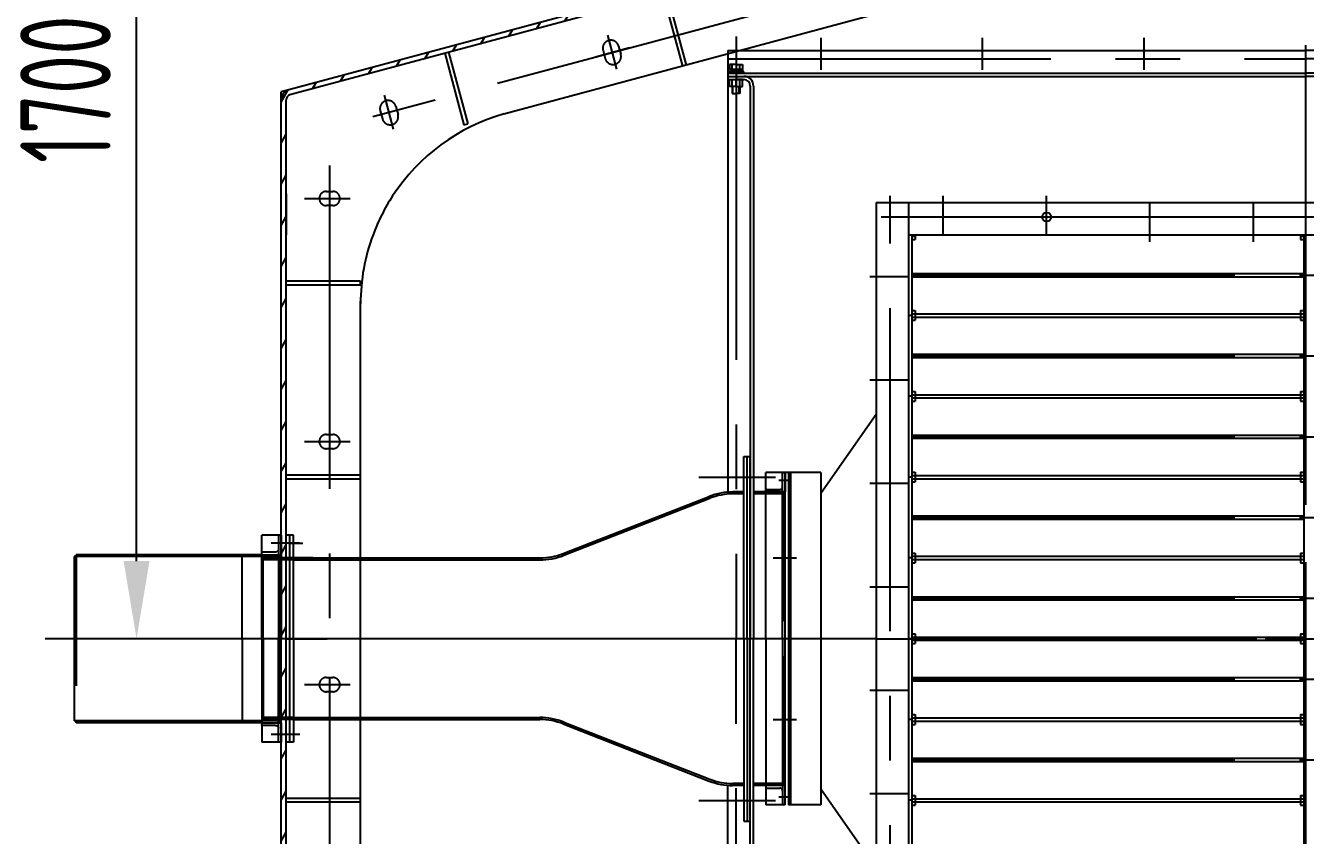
# Model space of a CAD drawing. Header units: millimetres. Extents: x 0 to 16800, y -458 to 11880.
# Drawn here: x 2975 to 4955, y 4010 to 5262 of the extents above; entities that cross this region are included whole.
import ezdxf

# ---------------------------------------------------------------- set-up
doc = ezdxf.new("R2010")
doc.units = ezdxf.units.MM
doc.header["$LTSCALE"] = 400
doc.linetypes.add('F', pattern=[0.75, 0.5, -0.25])
doc.linetypes.add('G', pattern=[2, 1.25, -0.25, 0.25, -0.25])
for name, color, linetype in [('01', 7, 'Continuous'), ('02', 1, 'Continuous'), ('04', 2, 'F'), ('05', 4, 'G'), ('08', 1, 'Continuous')]:
    doc.layers.add(name, color=color, linetype=linetype)
doc.styles.get("Standard").update_dxf_attribs({"font": 'isocp', "width": 0.707, "bigfont": 'intecad.shx'})
doc.dimstyles.new('INTE', dxfattribs={"dimscale": 40, "dimtxt": 3.5, "dimasz": 3, "dimexe": 3, "dimexo": 0, "dimgap": 1, "dimtad": 1, "dimdec": 3, "dimdsep": 46, "dimtxsty": 'Standard', "dimcen": 0, "dimclrd": 1, "dimclre": 1, "dimclrt": 3, "dimaunit": 1, "dimadec": 0, "dimazin": 0, "dimtfac": 1, "dimtmove": 0, "dimatfit": 0, "dimfxl": 1, "dimarcsym": 0})
pattern_1 = [(60, (-18123.424, 6841.61), (-27.496307, 15.875), [])]

# ---------------------------------------------------------------- blocks, each defined once
blk = doc.blocks.new('ewrwer')
at = {"layer": '05'}
for p, q in [((3723.5, 2228.4), (3723.5, 3701.9)), ((3805.5, 3641.9), (3805.5, 3701.9)), ((3965.5, 3641.9), (3965.5, 3701.9)), ((4125.5, 3630.9), (4125.5, 3690.9)), ((4285.5, 3630.9), (4285.5, 3690.9)), ((3709.6, 3669.4), (4179.1, 3669.4)), ((4179.1, 3669.4), (5076.1, 3669.4)), ((3752, 3576.9), (3692, 3576.9)), ((3752, 3416.9), (3692, 3416.9)), ((3752, 3256.9), (3692, 3256.9)), ((3752, 3096.9), (3692, 3096.9)), ((3752, 3096.9), (3692, 3096.9)), ((3752, 2936.9), (3692, 2936.9)), ((3752, 2776.9), (3692, 2776.9))]:
    blk.add_line(p, q, dxfattribs=at)
blk = doc.blocks.new('*D16')
at = {"layer": '08', "color": 1, "lineweight": -2}
for p, q in [((6564, 6014), (3026.4, 6014)), ((3146.4, 4434), (3146.4, 5894)), ((3268.9, 4314), (3026.4, 4314))]:
    blk.add_line(p, q, dxfattribs=at)
at = {"layer": '08', "color": 1}
for points in [[(3126.4, 5894), (3166.4, 5894), (3146.4, 6014)], [(3126.4, 4434), (3166.4, 4434), (3146.4, 4314)]]:
    blk.add_solid(points, dxfattribs=at)
at = {"layer": 'DEFPOINTS', "color": 0}
for p in [(3146.4, 6014), (6564, 6014), (3268.9, 4314)]:
    blk.add_point(p, dxfattribs=at)
at = {"layer": '08', "color": 3, "insert": (3036.4, 5164), "char_height": 140, "attachment_point": 5, "rotation": 90}
blk.add_mtext('1700', dxfattribs=at)
blk = doc.blocks.new('*D18')
at = {"layer": '08', "color": 1, "lineweight": -2}
for p, q in [((4647.8, 6014), (2622.4, 6014)), ((2742.4, 5894), (2742.4, 2371)), ((3370.1, 2251), (2622.4, 2251))]:
    blk.add_line(p, q, dxfattribs=at)
at = {"layer": '08', "color": 1}
for points in [[(2722.4, 5894), (2762.4, 5894), (2742.4, 6014)], [(2722.4, 2371), (2762.4, 2371), (2742.4, 2251)]]:
    blk.add_solid(points, dxfattribs=at)
at = {"layer": 'DEFPOINTS', "color": 0}
for p in [(4647.8, 6014), (2742.4, 2251), (3370.1, 2251)]:
    blk.add_point(p, dxfattribs=at)
at = {"layer": '08', "color": 3, "insert": (2632.4, 4132.5), "char_height": 140, "attachment_point": 5, "rotation": 90}
blk.add_mtext('3763', dxfattribs=at)
blk = doc.blocks.new('qweqwe')
at = {"layer": '01'}
for p, q in [((29126.4, 2038.3), (29126.4, 688.3)), ((29126.4, 2038.3), (30454.4, 2038.3)), ((29126.4, 2038.3), (29126.4, 688.3)), ((29176.4, 2038.3), (29176.4, 688.3)), ((29176.4, 1988.3), (30404.4, 1988.3)), ((29181.4, 1988.3), (29181.4, 738.3)), ((29181.4, 1985.8), (29186.4, 1985.8)), ((29181.4, 1980.8), (29186.4, 1980.8)), ((29186.4, 1988.3), (29186.4, 1980.8)), ((29186.4, 1988.3), (29186.4, 1980.8)), ((29782.9, 1988.3), (29787.9, 1988.3)), ((29782.9, 1988.3), (29782.9, 1980.8)), ((29782.9, 1988.3), (29782.9, 1980.8)), ((29782.9, 1988.3), (29787.9, 1988.3)), ((29782.9, 1985.8), (29787.9, 1985.8)), ((29782.9, 1980.8), (29787.9, 1980.8)), ((29787.9, 1988.3), (29787.9, 738.3)), ((29787.9, 1988.3), (29787.9, 1980.8)), ((29787.9, 1988.3), (29787.9, 1980.8)), ((29181.4, 1928.3), (29787.9, 1928.3)), ((29181.4, 1923.3), (29787.9, 1923.3)), ((29181.4, 1863.3), (29176.4, 1863.3)), ((29181.4, 1870.8), (29186.4, 1870.8)), ((29181.4, 1870.8), (29186.4, 1870.8)), ((29181.4, 1865.8), (29787.9, 1865.8)), ((29186.4, 1870.8), (29186.4, 1855.8)), ((29186.4, 1870.8), (29186.4, 1855.8)), ((29782.9, 1870.8), (29787.9, 1870.8)), ((29782.9, 1870.8), (29787.9, 1870.8)), ((29782.9, 1870.8), (29782.9, 1855.8)), ((29782.9, 1870.8), (29782.9, 1855.8)), ((29782.9, 1870.8), (29787.9, 1870.8)), ((29782.9, 1870.8), (29787.9, 1870.8)), ((29782.9, 1870.8), (29787.9, 1870.8)), ((29782.9, 1870.8), (29787.9, 1870.8)), ((29782.9, 1870.8), (29782.9, 1855.8)), ((29782.9, 1870.8), (29782.9, 1855.8)), ((29782.9, 1870.8), (29787.9, 1870.8)), ((29782.9, 1870.8), (29787.9, 1870.8)), ((29787.9, 1870.8), (29787.9, 1855.8)), ((29787.9, 1870.8), (29787.9, 1855.8)), ((29787.9, 1870.8), (29787.9, 1855.8)), ((29787.9, 1870.8), (29787.9, 1855.8)), ((29787.9, 1870.8), (29787.9, 1855.8)), ((29787.9, 1870.8), (29787.9, 1855.8)), ((29787.9, 1870.8), (29787.9, 1855.8)), ((29787.9, 1870.8), (29787.9, 1855.8)), ((29181.4, 1860.8), (29787.9, 1860.8)), ((29181.4, 1855.8), (29186.4, 1855.8)), ((29181.4, 1855.8), (29186.4, 1855.8)), ((29782.9, 1855.8), (29787.9, 1855.8)), ((29782.9, 1855.8), (29787.9, 1855.8)), ((29782.9, 1855.8), (29787.9, 1855.8)), ((29782.9, 1855.8), (29787.9, 1855.8)), ((29782.9, 1855.8), (29787.9, 1855.8)), ((29782.9, 1855.8), (29787.9, 1855.8)), ((29782.9, 1855.8), (29787.9, 1855.8)), ((29782.9, 1855.8), (29787.9, 1855.8)), ((29181.4, 1803.3), (29787.9, 1803.3)), ((29181.4, 1798.3), (29787.9, 1798.3)), ((29181.4, 1745.8), (29186.4, 1745.8)), ((29186.4, 1745.8), (29186.4, 1730.8)), ((29782.9, 1745.8), (29787.9, 1745.8)), ((29782.9, 1745.8), (29787.9, 1745.8)), ((29782.9, 1745.8), (29782.9, 1730.8)), ((29782.9, 1745.8), (29782.9, 1730.8)), ((29782.9, 1745.8), (29787.9, 1745.8)), ((29782.9, 1745.8), (29787.9, 1745.8)), ((29782.9, 1745.8), (29787.9, 1745.8)), ((29782.9, 1745.8), (29787.9, 1745.8)), ((29782.9, 1745.8), (29782.9, 1730.8)), ((29782.9, 1745.8), (29782.9, 1730.8)), ((29782.9, 1745.8), (29787.9, 1745.8)), ((29782.9, 1745.8), (29787.9, 1745.8)), ((29787.9, 1745.8), (29787.9, 1730.8)), ((29787.9, 1745.8), (29787.9, 1730.8)), ((29787.9, 1745.8), (29787.9, 1730.8)), ((29787.9, 1745.8), (29787.9, 1730.8)), ((29787.9, 1745.8), (29787.9, 1730.8)), ((29787.9, 1745.8), (29787.9, 1730.8)), ((29787.9, 1745.8), (29787.9, 1730.8)), ((29787.9, 1745.8), (29787.9, 1730.8)), ((29181.4, 1738.3), (29176.4, 1738.3)), ((29181.4, 1740.8), (29787.9, 1740.8)), ((29181.4, 1735.8), (29787.9, 1735.8)), ((29181.4, 1730.8), (29186.4, 1730.8)), ((29782.9, 1730.8), (29787.9, 1730.8)), ((29782.9, 1730.8), (29787.9, 1730.8)), ((29782.9, 1730.8), (29787.9, 1730.8)), ((29782.9, 1730.8), (29787.9, 1730.8)), ((29782.9, 1730.8), (29787.9, 1730.8)), ((29782.9, 1730.8), (29787.9, 1730.8)), ((29782.9, 1730.8), (29787.9, 1730.8)), ((29782.9, 1730.8), (29787.9, 1730.8)), ((29040.4, 1588.5), (29126.4, 1710.5)), ((29181.4, 1678.3), (29787.9, 1678.3)), ((29181.4, 1673.3), (29787.9, 1673.3)), ((28990.4, 1620.3), (28990.4, 1106.3)), ((29040.4, 1620.3), (28990.4, 1620.3)), ((28993.4, 1620.3), (28993.4, 1106.3)), ((29040.4, 1620.3), (29040.4, 1106.3)), ((29181.4, 1613.3), (29176.4, 1613.3)), ((29181.4, 1620.8), (29186.4, 1620.8)), ((29181.4, 1615.8), (29787.9, 1615.8)), ((29181.4, 1610.8), (29787.9, 1610.8)), ((29181.4, 1605.8), (29186.4, 1605.8)), ((29186.4, 1620.8), (29186.4, 1605.8)), ((29782.9, 1620.8), (29787.9, 1620.8)), ((29782.9, 1620.8), (29787.9, 1620.8)), ((29782.9, 1620.8), (29782.9, 1605.8)), ((29782.9, 1620.8), (29782.9, 1605.8)), ((29782.9, 1620.8), (29787.9, 1620.8)), ((29782.9, 1620.8), (29787.9, 1620.8)), ((29782.9, 1620.8), (29787.9, 1620.8)), ((29782.9, 1620.8), (29787.9, 1620.8)), ((29782.9, 1620.8), (29782.9, 1605.8)), ((29782.9, 1620.8), (29782.9, 1605.8)), ((29782.9, 1620.8), (29787.9, 1620.8)), ((29782.9, 1620.8), (29787.9, 1620.8)), ((29782.9, 1605.8), (29787.9, 1605.8)), ((29782.9, 1605.8), (29787.9, 1605.8)), ((29782.9, 1605.8), (29787.9, 1605.8)), ((29782.9, 1605.8), (29787.9, 1605.8)), ((29782.9, 1605.8), (29787.9, 1605.8)), ((29782.9, 1605.8), (29787.9, 1605.8)), ((29782.9, 1605.8), (29787.9, 1605.8)), ((29782.9, 1605.8), (29787.9, 1605.8)), ((29787.9, 1620.8), (29787.9, 1605.8)), ((29787.9, 1620.8), (29787.9, 1605.8)), ((29787.9, 1620.8), (29787.9, 1605.8)), ((29787.9, 1620.8), (29787.9, 1605.8)), ((29787.9, 1620.8), (29787.9, 1605.8)), ((29787.9, 1620.8), (29787.9, 1605.8)), ((29787.9, 1620.8), (29787.9, 1605.8)), ((29787.9, 1620.8), (29787.9, 1605.8)), ((29181.4, 1553.3), (29787.9, 1553.3)), ((29181.4, 1548.3), (29787.9, 1548.3)), ((29181.4, 1488.3), (29176.4, 1488.3)), ((29181.4, 1495.8), (29186.4, 1495.8)), ((29181.4, 1490.8), (29787.9, 1490.8)), ((29181.4, 1485.8), (29787.9, 1485.8)), ((29186.4, 1495.8), (29186.4, 1480.8)), ((29782.9, 1495.8), (29787.9, 1495.8)), ((29782.9, 1495.8), (29787.9, 1495.8)), ((29782.9, 1495.8), (29782.9, 1480.8)), ((29782.9, 1495.8), (29782.9, 1480.8)), ((29782.9, 1495.8), (29787.9, 1495.8)), ((29782.9, 1495.8), (29787.9, 1495.8)), ((29782.9, 1495.8), (29787.9, 1495.8)), ((29782.9, 1495.8), (29787.9, 1495.8)), ((29782.9, 1495.8), (29782.9, 1480.8)), ((29782.9, 1495.8), (29782.9, 1480.8)), ((29782.9, 1495.8), (29787.9, 1495.8)), ((29782.9, 1495.8), (29787.9, 1495.8)), ((29787.9, 1495.8), (29787.9, 1480.8)), ((29787.9, 1495.8), (29787.9, 1480.8)), ((29787.9, 1495.8), (29787.9, 1480.8)), ((29787.9, 1495.8), (29787.9, 1480.8)), ((29787.9, 1495.8), (29787.9, 1480.8)), ((29787.9, 1495.8), (29787.9, 1480.8)), ((29787.9, 1495.8), (29787.9, 1480.8)), ((29787.9, 1495.8), (29787.9, 1480.8)), ((29181.4, 1480.8), (29186.4, 1480.8)), ((29782.9, 1480.8), (29787.9, 1480.8)), ((29782.9, 1480.8), (29787.9, 1480.8)), ((29782.9, 1480.8), (29787.9, 1480.8)), ((29782.9, 1480.8), (29787.9, 1480.8)), ((29782.9, 1480.8), (29787.9, 1480.8)), ((29782.9, 1480.8), (29787.9, 1480.8)), ((29782.9, 1480.8), (29787.9, 1480.8)), ((29782.9, 1480.8), (29787.9, 1480.8)), ((29181.4, 1428.3), (29787.9, 1428.3)), ((29181.4, 1423.3), (29787.9, 1423.3)), ((29181.4, 1370.8), (29186.4, 1370.8)), ((29186.4, 1370.8), (29186.4, 1355.8)), ((29782.9, 1370.8), (29787.9, 1370.8)), ((29782.9, 1370.8), (29787.9, 1370.8)), ((29782.9, 1370.8), (29782.9, 1355.8)), ((29782.9, 1370.8), (29782.9, 1355.8)), ((29782.9, 1370.8), (29787.9, 1370.8)), ((29782.9, 1370.8), (29787.9, 1370.8)), ((29782.9, 1370.8), (29787.9, 1370.8)), ((29782.9, 1370.8), (29787.9, 1370.8)), ((29782.9, 1370.8), (29782.9, 1355.8)), ((29782.9, 1370.8), (29782.9, 1355.8)), ((29782.9, 1370.8), (29787.9, 1370.8)), ((29782.9, 1370.8), (29787.9, 1370.8)), ((29787.9, 1370.8), (29787.9, 1355.8)), ((29787.9, 1370.8), (29787.9, 1355.8)), ((29787.9, 1370.8), (29787.9, 1355.8)), ((29787.9, 1370.8), (29787.9, 1355.8)), ((29787.9, 1370.8), (29787.9, 1355.8)), ((29787.9, 1370.8), (29787.9, 1355.8)), ((29787.9, 1370.8), (29787.9, 1355.8)), ((29787.9, 1370.8), (29787.9, 1355.8)), ((29181.4, 1363.3), (29176.4, 1363.3)), ((29181.4, 1365.8), (29787.9, 1365.8)), ((29181.4, 1360.8), (29787.9, 1360.8)), ((29181.4, 1355.8), (29186.4, 1355.8)), ((29782.9, 1355.8), (29787.9, 1355.8)), ((29782.9, 1355.8), (29787.9, 1355.8)), ((29782.9, 1355.8), (29787.9, 1355.8)), ((29782.9, 1355.8), (29787.9, 1355.8)), ((29782.9, 1355.8), (29787.9, 1355.8)), ((29782.9, 1355.8), (29787.9, 1355.8)), ((29782.9, 1355.8), (29787.9, 1355.8)), ((29782.9, 1355.8), (29787.9, 1355.8)), ((29181.4, 1303.3), (29787.9, 1303.3)), ((29181.4, 1298.3), (29787.9, 1298.3)), ((28993.4, 1238.3), (28990.4, 1238.3)), ((28993.4, 1238.3), (28990.4, 1238.3)), ((29181.4, 1238.3), (29176.4, 1238.3)), ((29181.4, 1245.8), (29186.4, 1245.8)), ((29181.4, 1240.8), (29787.9, 1240.8)), ((29181.4, 1235.8), (29787.9, 1235.8)), ((29181.4, 1230.8), (29186.4, 1230.8)), ((29186.4, 1245.8), (29186.4, 1230.8)), ((29782.9, 1245.8), (29787.9, 1245.8)), ((29782.9, 1245.8), (29787.9, 1245.8)), ((29782.9, 1245.8), (29782.9, 1230.8)), ((29782.9, 1245.8), (29782.9, 1230.8)), ((29782.9, 1245.8), (29787.9, 1245.8)), ((29782.9, 1245.8), (29787.9, 1245.8)), ((29782.9, 1245.8), (29787.9, 1245.8)), ((29782.9, 1245.8), (29787.9, 1245.8)), ((29782.9, 1245.8), (29782.9, 1230.8)), ((29782.9, 1245.8), (29782.9, 1230.8)), ((29782.9, 1245.8), (29787.9, 1245.8)), ((29782.9, 1245.8), (29787.9, 1245.8)), ((29782.9, 1230.8), (29787.9, 1230.8)), ((29782.9, 1230.8), (29787.9, 1230.8)), ((29782.9, 1230.8), (29787.9, 1230.8)), ((29782.9, 1230.8), (29787.9, 1230.8)), ((29782.9, 1230.8), (29787.9, 1230.8)), ((29782.9, 1230.8), (29787.9, 1230.8)), ((29782.9, 1230.8), (29787.9, 1230.8)), ((29782.9, 1230.8), (29787.9, 1230.8)), ((29787.9, 1245.8), (29787.9, 1230.8)), ((29787.9, 1245.8), (29787.9, 1230.8)), ((29787.9, 1245.8), (29787.9, 1230.8)), ((29787.9, 1245.8), (29787.9, 1230.8)), ((29787.9, 1245.8), (29787.9, 1230.8)), ((29787.9, 1245.8), (29787.9, 1230.8)), ((29787.9, 1245.8), (29787.9, 1230.8)), ((29787.9, 1245.8), (29787.9, 1230.8)), ((29181.4, 1178.3), (29787.9, 1178.3)), ((29181.4, 1173.3), (29787.9, 1173.3)), ((29040.4, 1130.8), (29126.4, 1008.8)), ((29181.4, 1113.3), (29176.4, 1113.3)), ((29181.4, 1120.8), (29186.4, 1120.8)), ((29181.4, 1115.8), (29787.9, 1115.8)), ((29181.4, 1110.8), (29787.9, 1110.8)), ((29186.4, 1120.8), (29186.4, 1105.8)), ((29782.9, 1120.8), (29787.9, 1120.8)), ((29782.9, 1120.8), (29787.9, 1120.8)), ((29782.9, 1120.8), (29782.9, 1105.8)), ((29782.9, 1120.8), (29782.9, 1105.8)), ((29782.9, 1120.8), (29787.9, 1120.8)), ((29782.9, 1120.8), (29787.9, 1120.8)), ((29782.9, 1120.8), (29787.9, 1120.8)), ((29782.9, 1120.8), (29787.9, 1120.8)), ((29782.9, 1120.8), (29782.9, 1105.8)), ((29782.9, 1120.8), (29782.9, 1105.8)), ((29782.9, 1120.8), (29787.9, 1120.8)), ((29782.9, 1120.8), (29787.9, 1120.8)), ((29787.9, 1120.8), (29787.9, 1105.8)), ((29787.9, 1120.8), (29787.9, 1105.8)), ((29787.9, 1120.8), (29787.9, 1105.8)), ((29787.9, 1120.8), (29787.9, 1105.8)), ((29787.9, 1120.8), (29787.9, 1105.8)), ((29787.9, 1120.8), (29787.9, 1105.8)), ((29787.9, 1120.8), (29787.9, 1105.8)), ((29787.9, 1120.8), (29787.9, 1105.8)), ((29040.4, 1106.3), (28990.4, 1106.3)), ((29181.4, 1105.8), (29186.4, 1105.8)), ((29782.9, 1105.8), (29787.9, 1105.8)), ((29782.9, 1105.8), (29787.9, 1105.8)), ((29782.9, 1105.8), (29787.9, 1105.8)), ((29782.9, 1105.8), (29787.9, 1105.8)), ((29782.9, 1105.8), (29787.9, 1105.8)), ((29782.9, 1105.8), (29787.9, 1105.8)), ((29782.9, 1105.8), (29787.9, 1105.8)), ((29782.9, 1105.8), (29787.9, 1105.8))]:
    blk.add_line(p, q, dxfattribs=at)
at = {"layer": '05'}
for p, q in [((29790.4, 2070.6), (29790.4, 640.9)), ((29181.4, 1925.8), (30404.4, 1925.8)), ((29181.4, 1800.8), (30399.4, 1800.8)), ((29181.4, 1675.8), (30399.4, 1675.8)), ((29181.4, 1550.8), (30399.4, 1550.8)), ((29181.4, 1425.8), (30399.4, 1425.8)), ((29126.4, 1363.3), (28965.2, 1363.3)), ((29128.2, 1363.3), (30478.6, 1363.3)), ((29181.4, 1300.8), (30399.4, 1300.8)), ((29181.4, 1175.8), (30399.4, 1175.8))]:
    blk.add_line(p, q, dxfattribs=at)
blk = doc.blocks.new('jj')
for p, q in [((11848.7, 3435.7), (11848.7, 3275.7)), ((12168.7, 3402.7), (12168.7, 3148.7)), ((11848.7, 3115.7), (11848.7, 3275.7))]:
    blk.add_line(p, q)
at = {"layer": '01'}
for p, q in [((11848.7, 3405.7), (11848.7, 3435.7)), ((11848.7, 3435.7), (11878.7, 3435.7)), ((11852.7, 3434.2), (11852.7, 3275.7)), ((11878.7, 3275.7), (11878.7, 3435.7)), ((11878.7, 3405.7), (11878.7, 3408.4)), ((11878.7, 3405.7), (12165.7, 3405.7)), ((11878.7, 3402.7), (12168.7, 3402.7)), ((12165.7, 3402.7), (12165.7, 3405.7)), ((11852.7, 3117.2), (11852.7, 3275.7)), ((11878.7, 3275.7), (11878.7, 3115.7)), ((11848.7, 3145.7), (11848.7, 3115.7)), ((11878.7, 3148.7), (12168.7, 3148.7)), ((11878.7, 3145.7), (12165.7, 3145.7)), ((11878.7, 3145.7), (11878.7, 3143)), ((12165.7, 3145.7), (12165.7, 3148.7)), ((11848.7, 3115.7), (11878.7, 3115.7))]:
    blk.add_line(p, q, dxfattribs=at)
for centre, start, end in [((11851.2, 3434.2), 0, 90), ((11851.2, 3117.2), 270, 0)]:
    blk.add_arc(centre, 1.52, start, end, dxfattribs=at)
at = {"layer": '04', "color": 2, "linetype": 'F'}
for p, q in [((11857.2, 3409.7), (11877.4, 3409.7)), ((11878.7, 3405.7), (11848.7, 3405.7)), ((11851.7, 3275.7), (11851.7, 3405.7)), ((11851.7, 3402.7), (11878.7, 3402.7)), ((12165.7, 3402.7), (12165.7, 3148.7)), ((11851.7, 3275.7), (11851.7, 3145.7)), ((11878.7, 3145.7), (11848.7, 3145.7)), ((11851.7, 3148.7), (11878.7, 3148.7)), ((11857.2, 3141.7), (11877.4, 3141.7))]:
    blk.add_line(p, q, dxfattribs=at)
at = {"layer": '04'}
for q in [(11908.7, 3402.7), (11908.7, 3148.7)]:
    blk.add_line((11908.7, 3275.7), q, dxfattribs=at)
at = {"layer": '04', "color": 2, "linetype": 'F'}
for centre, radius, start, end in [((11857.2, 3414.2), 4.5, 180.1218, 270), ((11877.4, 3408.4), 1.32, 0, 89.7379), ((11857.2, 3137.2), 4.5, 90, 179.8782), ((11877.4, 3143), 1.32, 270.2621, 0)]:
    blk.add_arc(centre, radius, start, end, dxfattribs=at)
at = {"layer": '05', "color": 4, "linetype": 'G'}
for p, q in [((11819.9, 3423.7), (11864.2, 3423.7)), ((11819.9, 3127.7), (11864.2, 3127.7))]:
    blk.add_line(p, q, dxfattribs=at)
at = {"layer": '05'}
blk.add_line((11782.4, 3275.7), (12214, 3275.7), dxfattribs=at)
blk = doc.blocks.new('*U11')
at = {"layer": '01'}
for p, q in [((-10.8, 0), (-10.8, 10)), ((-10.8, 10), (0, 10)), ((-10.8, 6), (0, 6)), ((0, 10), (0, 0)), ((0, -10), (0, 0)), ((-10.8, 0), (-10.8, -10)), ((-10.8, -6), (0, -6)), ((-10.8, -10), (0, -10))]:
    blk.add_line(p, q, dxfattribs=at)
at = {"layer": '05'}
blk.add_line((-11.9, 0), (1.1, 0), dxfattribs=at)

msp = doc.modelspace()

# ---------------------------------------------------------------- hatches: boundary and pattern name
at = {"layer": '02'}
h = msp.add_hatch(dxfattribs=at)
h.set_pattern_fill('LINE', color=256, scale=10, angle=60, style=0)
h.set_pattern_definition(pattern_1)
h.paths.add_polyline_path([(3378.0928, 5147.6785, -0.348091628), (3384.266, 5155.4775), (5786.801, 5799.4712), (5784.7314, 5807.1985), (3381.9386, 5163.136, 0.339217731), (3370.0928, 5147.6847), (3370.0928, 4448.9566), (3378.0928, 4448.9566)])
h.paths.add_polyline_path([(5917.1977, 5834.4238), (5915.1282, 5842.1511), (5784.7314, 5807.1985), (5786.801, 5799.4712)])
h.paths.add_polyline_path([(6047.5945, 5869.3763), (6045.5249, 5877.1036), (5915.1282, 5842.1511), (5917.1977, 5834.4238)])
h.paths.add_polyline_path([(6556.0799, 6005.6746), (6556.0799, 6013.9566), (6045.5249, 5877.1036), (6047.5945, 5869.3763)])
h = msp.add_hatch(dxfattribs=at)
h.set_pattern_fill('LINE', color=256, scale=10, angle=60, style=0)
h.set_pattern_definition(pattern_1)
h.paths.add_polyline_path([(3378.0928, 4178.9566), (3370.0928, 4178.9566), (3370.0928, 3202.9566), (3378.0928, 3202.9566), (3378.0928, 3210.9566)])
h.paths.add_polyline_path([(3378.0928, 4313.9566), (3370.0928, 4313.9566), (3370.0928, 4178.9566), (3378.0928, 4178.9566)])
h.paths.add_polyline_path([(3378.0928, 4448.9566), (3370.0928, 4448.9566), (3370.0928, 4313.9566), (3378.0928, 4313.9566)])

# ---------------------------------------------------------------- linework, layer by layer
for p, q in [((6556.0799, 6013.9566), (3381.9386, 5163.136)), ((6556.0799, 6005.6746), (3383.7926, 5155.3506)), ((4281.0928, 5277.3186), (3714.639, 5125.607)), ((4061.0928, 5223.9566), (4955.0928, 5223.9566)), ((5849.0928, 5223.9566), (4955.0928, 5223.9566)), ((4061.0928, 5188.9566), (4061.0928, 5178.9566)), ((4061.0928, 5188.9566), (4955.0928, 5188.9566)), ((5849.0928, 5188.9566), (4955.0928, 5188.9566)), ((4061.0928, 5183.9566), (4955.0928, 5183.9566)), ((4061.0928, 5178.9566), (4086.0928, 5178.9566)), ((4096.0928, 5168.9566), (4096.0928, 4313.9566)), ((4101.0928, 5168.9658), (4101.0928, 4313.9566)), ((5849.0928, 5183.9566), (4955.0928, 5183.9566)), ((3370.0928, 3040.9566), (3370.0928, 5147.6847)), ((3378.0928, 3210.9566), (3378.0928, 5147.6847)), ((3493.0928, 3688.9566), (3493.0928, 4836.1607)), ((3389.0925, 4313.9566), (3389.0925, 4473.9565)), ((3389.0925, 4313.9566), (3389.0925, 4153.9566)), ((4096.0928, 3458.9566), (4096.0928, 4313.9566)), ((4101.0928, 3458.9473), (4101.0928, 4313.9566))]:
    msp.add_line(p, q)
for centre, radius, start, end in [((4086.0928, 5168.9566), 15, 0, 90), ((4086.0928, 5168.9566), 10, 0, 90), ((3386.0928, 5147.6847), 16, 104.9952462, 180), ((3386.102, 5147.6816), 8.0092, 106.75856, 179.9777206)]:
    msp.add_arc(centre, radius, start, end)
at = {"layer": '01', "color": 7, "linetype": 'Continuous'}
for p, q in [((4061.0928, 5223.9566), (4061.0928, 4540.6483)), ((3378.0928, 5001.9566), (3378.0928, 4938.9566)), ((4150.0928, 4086.9566), (4150.0928, 4570.9566)), ((3806.6458, 4445.8165), (4032.5395, 4534.0966)), ((3807.7378, 4443.0223), (4033.6315, 4531.3024)), ((3419.0921, 4438.9565), (3389.0921, 4438.9565)), ((3389.0925, 4438.9566), (3419.0921, 4438.9566)), ((3389.0925, 4435.9566), (3419.0921, 4435.9566)), ((3419.0921, 4435.9566), (3770.2463, 4435.9565)), ((3378.0928, 4313.9566), (3441.0928, 4313.9566)), ((3419.0921, 4188.9566), (3389.0921, 4188.9566)), ((3389.0925, 4191.9565), (3419.0921, 4191.9565)), ((3389.0925, 4188.9565), (3419.0921, 4188.9565)), ((3419.0921, 4191.9565), (3770.2463, 4191.9566)), ((3806.6458, 4182.0967), (4032.5395, 4093.8165)), ((3807.7378, 4184.8909), (4033.6315, 4096.6107)), ((4061.0928, 3403.9566), (4061.0928, 4087.2649))]:
    msp.add_line(p, q, dxfattribs=at)
at = {"layer": '01'}
for p, q in [((4062.0928, 5191.4566), (4074.0928, 5191.4566)), ((4062.0928, 5188.9566), (4062.0928, 5191.4566)), ((4074.0928, 5188.9566), (4062.0928, 5188.9566)), ((4074.0928, 5202.0566), (4064.0778, 5202.0566)), ((4064.0778, 5202.0566), (4064.0778, 5194.5566)), ((4064.0778, 5194.5566), (4074.0928, 5194.5566)), ((4064.8928, 5194.5566), (4064.8928, 5191.4566)), ((4074.0928, 5194.5566), (4064.8928, 5194.5566)), ((4064.8928, 5191.4566), (4074.0928, 5191.4566)), ((4068.0928, 5194.5566), (4068.0928, 5202.0566)), ((4074.0928, 5202.0566), (4084.1078, 5202.0566)), ((4074.0928, 5194.5566), (4083.2928, 5194.5566)), ((4084.1078, 5194.5566), (4074.0928, 5194.5566)), ((4086.0928, 5191.4566), (4074.0928, 5191.4566)), ((4083.2928, 5191.4566), (4074.0928, 5191.4566)), ((4074.0928, 5188.9566), (4086.0928, 5188.9566)), ((4080.0928, 5194.5566), (4080.0928, 5202.0566)), ((4083.2928, 5194.5566), (4083.2928, 5191.4566)), ((4084.1078, 5202.0566), (4084.1078, 5194.5566)), ((4086.0928, 5188.9566), (4086.0928, 5191.4566)), ((4068.0928, 5168.1566), (4068.0928, 5157.5566)), ((4068.0928, 5157.5566), (4074.0928, 5157.5566)), ((4080.0928, 5157.5566), (4074.0928, 5157.5566)), ((4080.0928, 5168.1566), (4080.0928, 5157.5566)), ((4341.0928, 4938.9566), (4341.0928, 3688.9566)), ((4341.0928, 4938.9566), (4341.0928, 3688.9566)), ((4086.0928, 4313.9566), (4086.0928, 4596.0377)), ((4086.0928, 4596.0377), (4096.0928, 4596.0377)), ((4091.0928, 4313.9566), (4091.0928, 4596.0377)), ((4096.0928, 4313.9566), (4096.0928, 4596.0377)), ((4120.0928, 4313.9566), (4120.0928, 4570.9566)), ((4150.0928, 4570.9566), (4120.0928, 4570.9566)), ((4146.0928, 4313.9566), (4146.0928, 4569.6426)), ((4150.0928, 4570.9566), (4147.4128, 4570.9566)), ((4150.0928, 4570.9566), (4150.0928, 4540.9566)), ((4155.0928, 4570.9566), (4150.0928, 4570.9566)), ((4086.0928, 4540.9566), (4068.939, 4540.9566)), ((4086.0928, 4537.9566), (4068.939, 4537.9566)), ((4120.0928, 4540.9566), (4101.0928, 4540.9566)), ((4120.0928, 4537.9566), (4101.0928, 4537.9566)), ((3389.0925, 4473.9565), (3378.0928, 4473.9565)), ((3383.5927, 4153.9566), (3383.5927, 4473.9565)), ((3419.0921, 4438.9566), (3770.2463, 4438.9565)), ((4086.0928, 4313.9566), (4086.0928, 4031.8754)), ((4091.0928, 4313.9566), (4091.0928, 4031.8754)), ((4120.0928, 4313.9566), (4120.0928, 4056.9566)), ((4146.0928, 4313.9566), (4146.0928, 4058.2705)), ((3419.0921, 4188.9565), (3770.2463, 4188.9566)), ((3389.0925, 4153.9566), (3378.0928, 4153.9566)), ((4086.0928, 4089.9566), (4068.939, 4089.9566)), ((4086.0928, 4086.9566), (4068.939, 4086.9566)), ((4120.0928, 4089.9566), (4101.0928, 4089.9566)), ((4120.0928, 4086.9566), (4101.0928, 4086.9566)), ((4150.0928, 4056.9566), (4150.0928, 4086.9566)), ((4150.0928, 4056.9566), (4120.0928, 4056.9566)), ((4150.0928, 4056.9566), (4147.4128, 4056.9566)), ((4086.0928, 4031.8754), (4096.0928, 4031.8754))]:
    msp.add_line(p, q, dxfattribs=at)
at = {"layer": '01', "color": 7, "linetype": 'Continuous'}
msp.add_circle((4554.5928, 4966.4566), 7, dxfattribs=at)
for centre, radius, start, end in [((3798.0676, 4832.2392), 305, 105.7469491, 146.8649594), ((3798.0676, 4832.2392), 305, 159.519237, 179.9954515), ((4068.939, 4440.9566), 100, 90, 111.3457644), ((4068.939, 4440.9566), 97, 90, 111.3457644), ((3770.2463, 4538.9565), 100, 269.9999937, 291.3457644), ((3770.2463, 4538.9565), 103, 269.9999937, 291.3457644), ((3770.2463, 4088.9566), 103, 68.6542356, 90.0000063), ((3770.2463, 4088.9566), 100, 68.6542356, 90.0000063), ((4068.939, 4186.9566), 100, 248.6542356, 270), ((4068.939, 4186.9566), 97, 248.6542356, 270)]:
    msp.add_arc(centre, radius, start, end, dxfattribs=at)
at = {"layer": '01'}
for centre, start, end in [((4147.4128, 4569.6366), 90, 179.7378719), ((4147.4128, 4058.2766), 180.2621281, 270)]:
    msp.add_arc(centre, 1.32, start, end, dxfattribs=at)
at = {"layer": '02', "color": 1, "linetype": 'Continuous'}
msp.add_line((3381.9386, 5163.136), (3370.0928, 5159.9634), dxfattribs=at)
at = {"layer": '02'}
for p, q in [((3370.0928, 5147.6847), (3370.0928, 5159.9634)), ((4069.2928, 5157.5566), (4069.2928, 5168.1566)), ((4078.8928, 5157.5566), (4078.8928, 5168.1566))]:
    msp.add_line(p, q, dxfattribs=at)
at = {"layer": '04', "color": 2, "linetype": 'F'}
for p, q in [((3961.3827, 5310.507), (3991.1408, 5199.4344)), ((3967.1783, 5312.0597), (3996.9364, 5200.9872)), ((3892.3731, 5230.5609), (3895.7377, 5218.0039)), ((3623.3058, 5219.9309), (3653.0639, 5108.8583)), ((3629.1014, 5221.4836), (3658.8852, 5110.3153)), ((3868.2249, 5224.0904), (3871.5896, 5211.5334)), ((3523.4537, 5130.8384), (3526.8183, 5118.2814)), ((3547.6018, 5137.3089), (3550.9664, 5124.7519)), ((3440.0928, 5005.9563), (3450.0928, 5005.9563)), ((3445.0928, 5004.7542), (3445.0928, 4980.7492)), ((3450.0928, 4983.9563), (3440.0928, 4983.9563)), ((3493.0928, 4866.9566), (3378.0928, 4866.9566)), ((3493.0928, 4860.9566), (3378.0928, 4860.9566)), ((3493.0928, 4860.9566), (3378.0928, 4860.9566)), ((3493.0928, 4860.9566), (3493.0928, 4866.9566)), ((3440.0928, 4629.9563), (3450.0928, 4629.9563)), ((3450.0928, 4607.9563), (3440.0928, 4607.9563)), ((3493.0928, 4566.9566), (3378.0928, 4566.9566)), ((3493.0928, 4560.9566), (3378.0928, 4560.9566)), ((3493.0928, 4560.9566), (3493.0928, 4566.9566)), ((4150.0928, 4540.9566), (4120.0928, 4540.9566)), ((4150.0928, 4540.9566), (4120.0928, 4540.9566)), ((4150.0928, 4540.9566), (4120.0928, 4540.9566)), ((4147.0928, 4537.9566), (4120.0928, 4537.9566)), ((4147.0928, 4537.9566), (4120.0928, 4537.9566)), ((4147.0928, 4537.9566), (4120.0928, 4537.9566)), ((4121.614, 4544.9566), (4141.6024, 4544.9566)), ((4147.0928, 4540.9566), (4147.0928, 4313.9566)), ((3342.0925, 4313.9566), (3342.0925, 4438.9565)), ((3378.0928, 4438.9566), (3370.0928, 4438.9566)), ((3342.0925, 4313.9566), (3342.0925, 4188.9566)), ((4147.0928, 4086.9566), (4147.0928, 4313.9566)), ((3440.0928, 4253.9563), (3450.0928, 4253.9563)), ((3445.0928, 4252.7542), (3445.0928, 4228.7492)), ((3450.0928, 4231.9563), (3440.0928, 4231.9563)), ((3378.0928, 4188.9566), (3370.0928, 4188.9566)), ((4147.0928, 4089.9566), (4120.0928, 4089.9566)), ((4147.0928, 4089.9566), (4120.0928, 4089.9566)), ((4147.0928, 4089.9566), (4120.0928, 4089.9566)), ((4150.0928, 4086.9566), (4120.0928, 4086.9566)), ((4150.0928, 4086.9566), (4120.0928, 4086.9566)), ((4150.0928, 4086.9566), (4120.0928, 4086.9566)), ((4121.614, 4082.9566), (4141.6024, 4082.9566)), ((3493.0928, 4066.9566), (3378.0928, 4066.9566)), ((3493.0928, 4060.9566), (3378.0928, 4060.9566)), ((3493.0928, 4060.9566), (3493.0928, 4066.9566))]:
    msp.add_line(p, q, dxfattribs=at)
at = {"layer": '04'}
for p, q in [((3653.0639, 5108.8583), (3658.8852, 5110.3153)), ((3389.0921, 4438.9565), (3342.0925, 4438.9565)), ((3389.0925, 4435.9566), (3342.0925, 4435.9566)), ((3389.0925, 4191.9565), (3342.0925, 4191.9565)), ((3389.0921, 4188.9566), (3342.0925, 4188.9566))]:
    msp.add_line(p, q, dxfattribs=at)
at = {"layer": '04', "color": 2, "linetype": 'F'}
for centre, radius, start, end in [((3880.299, 5227.3257), 12.5, 15, 195), ((3883.6636, 5214.7686), 12.5, 195, 15), ((3535.5277, 5134.0737), 12.5, 15, 195), ((3538.8924, 5121.5166), 12.5, 195, 15), ((3440.0928, 4994.9563), 11, 90, 270), ((3450.0928, 4994.9563), 11, 270, 90), ((3798.0676, 4832.2392), 305, 146.8649594, 159.519237), ((3440.0928, 4618.9563), 11, 90, 270), ((3450.0928, 4618.9563), 11, 270, 90), ((4121.614, 4543.4354), 1.5211, 90, 180), ((4141.5928, 4549.4566), 4.5, 270.1217773, 0), ((3440.0928, 4242.9563), 11, 90, 270), ((3450.0928, 4242.9563), 11, 270, 90), ((4121.614, 4084.4777), 1.5211, 180, 270), ((4141.5928, 4078.4566), 4.5, 360, 89.8782227)]:
    msp.add_arc(centre, radius, start, end, dxfattribs=at)
at = {"layer": '05', "color": 4, "linetype": 'G'}
for p, q in [((6506.0827, 5923.3022), (3512.1095, 5121.0695)), ((3856.5105, 5214.2222), (3909.0771, 5228.3074)), ((3889.8364, 5194.9815), (3875.7512, 5247.5482)), ((4061.0928, 5210.9566), (4955.0928, 5210.9566)), ((5849.0928, 5210.9566), (4955.0928, 5210.9566)), ((4074.0928, 5204.0291), (4074.0928, 5161.6004)), ((3544.0349, 5102.3243), (3529.9497, 5154.891)), ((3445.0928, 5045.9403), (3445.0928, 2327.1659)), ((3406.3342, 4994.9563), (3476.9922, 4994.9563)), ((3406.3342, 4618.9563), (3476.9922, 4618.9563)), ((4131.7178, 4438.9566), (4167.7, 4438.9566)), ((4131.7178, 4438.9566), (4167.7, 4438.9566)), ((3406.3342, 4242.9563), (3476.9922, 4242.9563)), ((4131.7178, 4188.9566), (4167.7, 4188.9566))]:
    msp.add_line(p, q, dxfattribs=at)
at = {"layer": '05'}
for p, q in [((4074.0928, 5245.3858), (4074.0928, 4313.9566)), ((4205.0928, 5243.3183), (4205.0928, 5194.2045)), ((4455.0928, 5243.3183), (4455.0928, 5194.2045)), ((4705.0928, 5243.3183), (4705.0928, 5194.2045)), ((4955.0928, 5232.3677), (4955.0928, 2005.1325)), ((4016.2476, 4563.9566), (4135.134, 4563.9566)), ((4157.145, 4558.9566), (4140.2964, 4558.9566)), ((3381.3848, 4461.9565), (3403.791, 4461.9565)), ((8080.0928, 4313.9566), (3268.9312, 4313.9566)), ((4179.6449, 4313.9566), (3361.5209, 4313.9566)), ((4074.0928, 3382.5273), (4074.0928, 4313.9566)), ((4016.2476, 4063.9566), (4135.134, 4063.9566)), ((4157.145, 4068.9566), (4140.2964, 4068.9566))]:
    msp.add_line(p, q, dxfattribs=at)

# ---------------------------------------------------------------- block references
at = {"layer": '01', "rotation": 90}
msp.add_blockref('*U11', (4074.0928, 5178.9566), dxfattribs=at)
at = {"layer": '01'}
for name, p in [('qweqwe', (-24835.2674, 2950.7038)), ('ewrwer', (589.0724, 1297.0744))]:
    msp.add_blockref(name, p, dxfattribs=at)
at = {"layer": '01', "xscale": -1}
msp.add_blockref('jj', (15218.7697, 1038.2681), dxfattribs=at)

# ---------------------------------------------------------------- dimensions: what is measured, and where the dimension line sits
at = {"layer": '08'}
for base, p1, p2, picture, middle in [((2742.4499, 2250.9566), (4647.848, 6013.9566), (3370.0928, 2250.9566), '*D18', (2632.4499, 4132.4566)), ((3146.4229, 6013.9566), (3268.9312, 4313.9566), (6564.0332, 6013.9566), '*D16', (3036.4229, 5163.9566))]:
    dim = msp.add_linear_dim(base=base, p1=p1, p2=p2, angle=90, dimstyle='INTE', dxfattribs=at)
    dim.commit()
    dim.dimension.update_dxf_attribs({"geometry": picture, "text_midpoint": middle})

doc.saveas('drawing.dxf')
